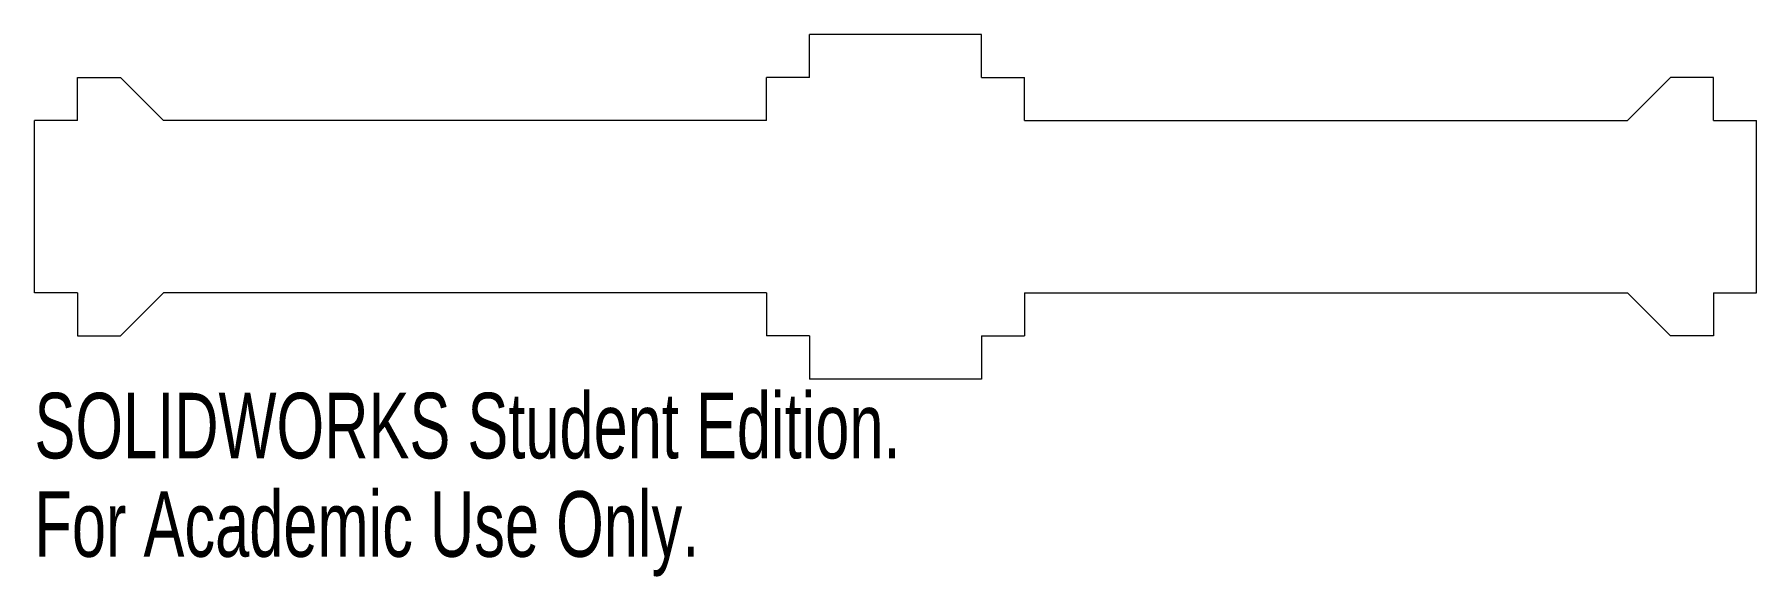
# Model space of a CAD drawing. Header units: inches. Extents: x -5 to 0, y -0.82 to 0.75.
import ezdxf

# ---------------------------------------------------------------- set-up
doc = ezdxf.new("R2010")
doc.units = ezdxf.units.IN
doc.header["$MEASUREMENT"] = 0
doc.styles.add('SLDTEXTSTYLE0', font='TXT', dxfattribs={"width": 0.7})

msp = doc.modelspace()

# ---------------------------------------------------------------- linework, layer by layer
at = {"color": 7, "linetype": 'Continuous', "lineweight": 15}
for p, q in [((-2.25, 0.75), (-2.75, 0.75)), ((-2.75, 0.625), (-2.75, 0.75)), ((-2.25, 0.625), (-2.25, 0.75)), ((-4.875, 0.625), (-4.75, 0.625)), ((-4.875, 0.5), (-4.875, 0.625)), ((-4.625, 0.5), (-4.75, 0.625)), ((-2.75, 0.625), (-2.875, 0.625)), ((-2.875, 0.5), (-2.875, 0.625)), ((-2.25, 0.625), (-2.125, 0.625)), ((-2.125, 0.5), (-2.125, 0.625)), ((-0.25, 0.625), (-0.375, 0.5)), ((-0.125, 0.625), (-0.25, 0.625)), ((-0.125, 0.5), (-0.125, 0.625)), ((-4.875, 0.5), (-5, 0.5)), ((-5, 0), (-5, 0.5)), ((-2.875, 0.5), (-4.625, 0.5)), ((-2.125, 0.5), (-0.375, 0.5)), ((-0.125, 0.5), (0, 0.5)), ((0, 0), (0, 0.5)), ((-4.875, 0), (-5, 0)), ((-0.125, 0), (0, 0)), ((-4.875, 0), (-4.875, -0.125)), ((-4.75, -0.125), (-4.625, 0)), ((-2.875, 0), (-4.625, 0)), ((-2.875, 0), (-2.875, -0.125)), ((-2.125, 0), (-2.125, -0.125)), ((-2.125, 0), (-0.375, 0)), ((-0.375, 0), (-0.25, -0.125)), ((-0.125, 0), (-0.125, -0.125)), ((-4.875, -0.125), (-4.75, -0.125)), ((-2.75, -0.125), (-2.875, -0.125)), ((-2.75, -0.125), (-2.75, -0.25)), ((-2.25, -0.125), (-2.25, -0.25)), ((-2.25, -0.125), (-2.125, -0.125)), ((-0.125, -0.125), (-0.25, -0.125)), ((-2.25, -0.25), (-2.75, -0.25))]:
    msp.add_line(p, q, dxfattribs=at)

# ---------------------------------------------------------------- texts
at = {"color": 7, "linetype": 'Continuous', "char_height": 0.1903, "attachment_point": 1, "style": 'SLDTEXTSTYLE0'}
for s, insert in [('SOLIDWORKS Student Edition.', (-5, -0.2901)), ('For Academic Use Only.', (-5, -0.5756))]:
    msp.add_mtext(s, dxfattribs=dict(at, insert=insert))

doc.saveas('drawing.dxf')
